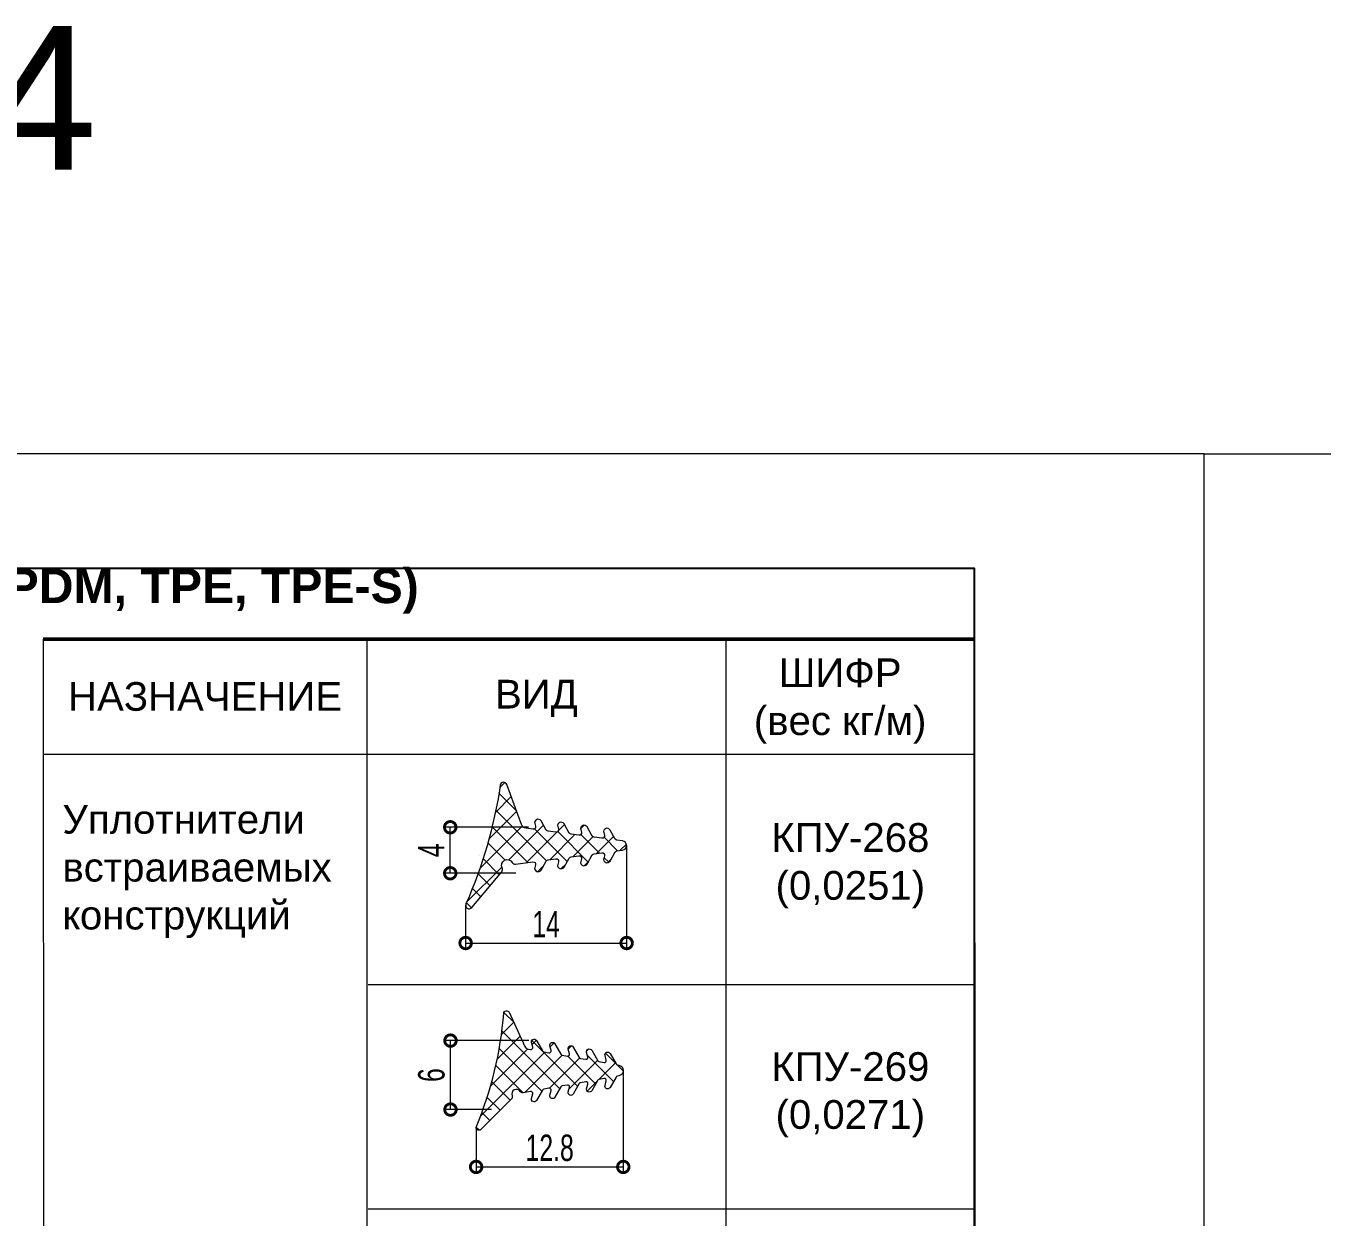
# Model space of a CAD drawing. Extents: x -37 to 4620, y -49 to 348.
# Drawn here: x 3257.5 to 3370.2, y 230.6 to 334.2 of the extents above; entities that cross this region are included whole.
import ezdxf

# ---------------------------------------------------------------- set-up
doc = ezdxf.new("R2010")
doc.units = 0
doc.header["$LTSCALE"] = 5
doc.layers.get('0').update_dxf_attribs({"linetype": 'CONTINUOUS', "lineweight": 30})
doc.layers.get('DEFPOINTS').update_dxf_attribs({"linetype": 'CONTINUOUS'})
for name, color, linetype, lineweight in [('3', 1, 'CONTINUOUS', 20), ('4', 160, 'CONTINUOUS', 18), ('Рамки', 1, 'CONTINUOUS', 15), ('Текстовый', 7, 'CONTINUOUS', 9)]:
    doc.layers.add(name, color=color, linetype=linetype, lineweight=lineweight)
doc.layers.add('Скрытые', color=14, linetype='CONTINUOUS', plot=False)
doc.styles.add('23', font='RUSS.SHX', dxfattribs={"width": 0.7, "height": 2.3})
doc.styles.add('Каталожный', font='arial.ttf', dxfattribs={"height": 2.5})
doc.styles.add('стиль22', font='russ.shx', dxfattribs={"width": 0.7, "height": 2.2})
doc.dimstyles.new('MХ1', dxfattribs={"dimtxt": 2.2, "dimasz": 2, "dimexe": 0.6, "dimexo": 0, "dimgap": 0.6, "dimtad": 1, "dimdsep": 46, "dimtxsty": 'стиль22', "dimcen": 0, "dimclrd": 256, "dimclre": 256, "dimclrt": 256, "dimadec": 1, "dimazin": 2, "dimtfac": 1, "dimtmove": 0, "dimatfit": 3, "dimfxl": 1, "dimtvp": 1, "dimtolj": 1, "dimlwd": -1, "dimlwe": -1, "dimarcsym": 0})

# ---------------------------------------------------------------- blocks, each defined once
blk = doc.blocks.new('_DotSmall')
at = {"color": 0, "linetype": 'ByBlock', "const_width": 0.5}
blk.add_lwpolyline([(-0.0625, 0, 1), (0.0625, 0, 1)], format="xyb", close=True, dxfattribs=at)
blk = doc.blocks.new('*D263')
at = {"layer": '4', "transparency": 16777216}
for p, q in [((3309.75, 262.91), (3309.75, 253.83)), ((3295.75, 257.71), (3295.75, 253.83)), ((3295.75, 254.43), (3309.75, 254.43))]:
    blk.add_line(p, q, dxfattribs=at)
at = {"layer": 'DEFPOINTS', "color": 0, "transparency": 16777216}
for p in [(3309.75, 262.91, 1529.49), (3295.75, 257.71, 1529.49), (3309.75, 254.43)]:
    blk.add_point(p, dxfattribs=at)
at = {"layer": '4', "transparency": 16777216, "xscale": 2, "yscale": 2, "zscale": 2, "rotation": 180}
blk.add_blockref('_DotSmall', (3295.75, 254.43), dxfattribs=at)
at = {"layer": '4', "transparency": 16777216, "xscale": 2, "yscale": 2, "zscale": 2}
blk.add_blockref('_DotSmall', (3309.75, 254.43), dxfattribs=at)
at = {"layer": '4', "transparency": 16777216, "insert": (3302.75, 256.08), "char_height": 2.3, "attachment_point": 5, "style": '23'}
blk.add_mtext('\\A1;14', dxfattribs=at)
blk = doc.blocks.new('*D264')
at = {"layer": '4', "transparency": 16777216}
for p, q in [((3301.21, 264.5), (3293.81, 264.5)), ((3294.41, 260.5), (3294.41, 264.5)), ((3300.12, 260.5), (3293.81, 260.5))]:
    blk.add_line(p, q, dxfattribs=at)
at = {"layer": 'DEFPOINTS', "color": 0, "transparency": 16777216}
for p in [(3294.41, 264.5), (3301.21, 264.5), (3300.12, 260.5)]:
    blk.add_point(p, dxfattribs=at)
at = {"layer": '4', "transparency": 16777216, "xscale": 2, "yscale": 2, "zscale": 2}
for p, rotation in [((3294.41, 264.5), 90), ((3294.41, 260.5), 270)]:
    blk.add_blockref('_DotSmall', p, dxfattribs=dict(at, rotation=rotation))
at = {"layer": '4', "transparency": 16777216, "insert": (3292.76, 262.5), "char_height": 2.3, "attachment_point": 5, "rotation": 90, "style": '23'}
blk.add_mtext('\\A1;4', dxfattribs=at)
blk = doc.blocks.new('*D265')
at = {"layer": '4', "transparency": 16777216}
for p, q in [((3301.25, 245.94), (3293.83, 245.94)), ((3294.43, 239.94), (3294.43, 245.94)), ((3297.99, 239.94), (3293.83, 239.94))]:
    blk.add_line(p, q, dxfattribs=at)
at = {"layer": 'DEFPOINTS', "color": 0, "transparency": 16777216}
for p in [(3294.43, 245.94), (3301.25, 245.94), (3297.99, 239.94)]:
    blk.add_point(p, dxfattribs=at)
at = {"layer": '4', "transparency": 16777216, "xscale": 2, "yscale": 2, "zscale": 2}
for p, rotation in [((3294.43, 245.94), 90), ((3294.43, 239.94), 270)]:
    blk.add_blockref('_DotSmall', p, dxfattribs=dict(at, rotation=rotation))
at = {"layer": '4', "transparency": 16777216, "insert": (3292.78, 242.94), "char_height": 2.3, "attachment_point": 5, "rotation": 90, "style": '23'}
blk.add_mtext('\\A1;6', dxfattribs=at)
blk = doc.blocks.new('*D266')
at = {"layer": '4', "transparency": 16777216}
for p, q in [((3309.46, 243.34), (3309.46, 234.35)), ((3296.66, 238.38), (3296.66, 234.35)), ((3296.66, 234.95), (3309.46, 234.95))]:
    blk.add_line(p, q, dxfattribs=at)
at = {"layer": 'DEFPOINTS', "color": 0, "transparency": 16777216}
for p in [(3309.46, 243.34, 1529.49), (3296.66, 238.38, 1529.49), (3309.46, 234.95)]:
    blk.add_point(p, dxfattribs=at)
at = {"layer": '4', "transparency": 16777216, "xscale": 2, "yscale": 2, "zscale": 2, "rotation": 180}
blk.add_blockref('_DotSmall', (3296.66, 234.95), dxfattribs=at)
at = {"layer": '4', "transparency": 16777216, "xscale": 2, "yscale": 2, "zscale": 2}
blk.add_blockref('_DotSmall', (3309.46, 234.95), dxfattribs=at)
at = {"layer": '4', "transparency": 16777216, "insert": (3303.06, 236.6), "char_height": 2.3, "attachment_point": 5, "style": '23'}
blk.add_mtext('\\A1;12.8', dxfattribs=at)

msp = doc.modelspace()

# ---------------------------------------------------------------- hatches: boundary and pattern name
at = {"layer": '3', "lineweight": 9}
h = msp.add_hatch(dxfattribs=at)
h.set_pattern_fill('ANSI37', color=1, scale=10, angle=90, style=0)
h.set_pattern_definition([(135, (-2485.6868, 2691.2808), (-0.88388348, -0.88388348), []), (225, (-2485.6868, 2691.2808), (0.88388348, -0.88388348), [])])
edge = h.paths.add_edge_path()
edge.add_line((3304.311, 261.037), (3304.768, 261.827))
edge.add_arc((3304.941, 261.727), 0.2, 97.5, 150, ccw=False)
edge.add_line((3304.915, 261.926), (3305.606, 262.017))
edge.add_arc((3305.632, 261.818), 0.2, -15, 97.5, ccw=False)
edge.add_line((3305.826, 261.767), (3305.762, 261.527))
edge.add_arc((3306.051, 261.45), 0.3, 165, 330)
edge.add_line((3306.311, 261.3), (3306.768, 262.091))
edge.add_arc((3306.941, 261.991), 0.2, 97.5, 150, ccw=False)
edge.add_line((3306.915, 262.189), (3307.606, 262.28))
edge.add_arc((3307.632, 262.082), 0.2, -15, 97.5, ccw=False)
edge.add_line((3307.826, 262.03), (3307.762, 261.791))
edge.add_arc((3308.051, 261.713), 0.3, 165, 330)
edge.add_line((3308.311, 261.563), (3308.768, 262.354))
edge.add_arc((3308.941, 262.254), 0.2, 97.5, 150, ccw=False)
edge.add_line((3308.915, 262.452), (3309.404, 262.517))
edge.add_arc((3309.351, 262.913), 0.4, 277.5, 442.5)
edge.add_line((3309.404, 263.31), (3308.915, 263.374))
edge.add_arc((3308.941, 263.572), 0.2, 210, 262.5, ccw=False)
edge.add_line((3308.768, 263.472), (3308.311, 264.263))
edge.add_arc((3308.051, 264.113), 0.3, 30, 195)
edge.add_line((3307.762, 264.035), (3307.826, 263.796))
edge.add_arc((3307.632, 263.745), 0.2, -97.5, 15, ccw=False)
edge.add_line((3307.606, 263.546), (3306.915, 263.637))
edge.add_arc((3306.941, 263.836), 0.2, 210, 262.5, ccw=False)
edge.add_line((3306.768, 263.736), (3306.311, 264.526))
edge.add_arc((3306.051, 264.376), 0.3, 30, 195)
edge.add_line((3305.762, 264.299), (3305.826, 264.06))
edge.add_arc((3305.632, 264.008), 0.2, -97.5, 15, ccw=False)
edge.add_line((3305.606, 263.81), (3304.915, 263.901))
edge.add_arc((3304.941, 264.099), 0.2, 210, 262.5, ccw=False)
edge.add_line((3304.768, 263.999), (3304.311, 264.79))
edge.add_arc((3304.051, 264.64), 0.3, 30, 195)
edge.add_line((3303.762, 264.562), (3303.826, 264.323))
edge.add_arc((3303.632, 264.271), 0.2, -97.5, 15, ccw=False)
edge.add_line((3303.606, 264.073), (3302.915, 264.164))
edge.add_arc((3302.941, 264.362), 0.2, 210, 262.5, ccw=False)
edge.add_line((3302.768, 264.262), (3302.311, 265.053))
edge.add_arc((3302.051, 264.903), 0.3, 30, 195)
edge.add_line((3301.762, 264.825), (3301.826, 264.586))
edge.add_arc((3301.632, 264.535), 0.2, -97.5, 15, ccw=False)
edge.add_line((3301.606, 264.336), (3301.003, 264.416))
edge.add_arc((3301.068, 264.911), 0.5, 200, 262.5, ccw=False)
edge.add_line((3300.598, 264.74), (3299.333, 268.216))
edge.add_arc((3299.051, 268.113), 0.3, 20, 171.62695)
edge.add_arc((3259.181, 273.982), 40, 336.19142, 351.62695, ccw=False)
edge.add_arc((3296.051, 257.713), 0.3, 156.19142, 320)
edge.add_line((3296.281, 257.52), (3298.888, 260.627))
edge.add_arc((3298.658, 260.82), 0.3, 319.99925, 387.97765)
edge.add_arc((3299.364, 261.195), 0.5, 29.50288, 207.99593, ccw=False)
edge.add_arc((3300.061, 261.589), 0.3, 209.52407, 277.50075)
edge.add_line((3300.1, 261.292), (3301.606, 261.49))
edge.add_arc((3301.632, 261.292), 0.2, -15, 97.5, ccw=False)
edge.add_line((3301.826, 261.24), (3301.762, 261.001))
edge.add_arc((3302.051, 260.923), 0.3, 165, 330)
edge.add_line((3302.311, 260.773), (3302.768, 261.564))
edge.add_arc((3302.941, 261.464), 0.2, 97.5, 150, ccw=False)
edge.add_line((3302.915, 261.662), (3303.606, 261.753))
edge.add_arc((3303.632, 261.555), 0.2, -15, 97.5, ccw=False)
edge.add_line((3303.826, 261.503), (3303.762, 261.264))
edge.add_arc((3304.051, 261.187), 0.3, 165, 330)
h = msp.add_hatch(dxfattribs=at)
h.set_pattern_fill('ANSI37', color=1, scale=10, angle=90, style=0)
h.set_pattern_definition([(135, (-2485.9738, 2690.5836), (-0.88388348, -0.88388348), []), (225, (-2485.9738, 2690.5836), (0.88388348, -0.88388348), [])])
edge = h.paths.add_edge_path()
edge.add_arc((3307.826, 242.485), 0.16, 345, 460)
edge.add_line((3307.798, 242.643), (3307.347, 242.563))
edge.add_arc((3307.375, 242.406), 0.16, 100, 150)
edge.add_line((3307.237, 242.486), (3306.712, 241.577))
edge.add_arc((3306.504, 241.697), 0.24, 165, 330, ccw=False)
edge.add_line((3306.272, 241.759), (3306.38, 242.162))
edge.add_arc((3306.226, 242.203), 0.16, 345, 460)
edge.add_line((3306.198, 242.361), (3305.747, 242.281))
edge.add_arc((3305.775, 242.124), 0.16, 100, 150)
edge.add_line((3305.637, 242.204), (3305.112, 241.295))
edge.add_arc((3304.904, 241.415), 0.24, 165, 330, ccw=False)
edge.add_line((3304.672, 241.477), (3304.78, 241.879))
edge.add_arc((3304.626, 241.921), 0.16, 345, 460)
edge.add_line((3304.598, 242.078), (3304.147, 241.999))
edge.add_arc((3304.175, 241.841), 0.16, 100, 150)
edge.add_line((3304.037, 241.921), (3303.512, 241.013))
edge.add_arc((3303.304, 241.133), 0.24, 165, 330, ccw=False)
edge.add_line((3303.072, 241.195), (3303.18, 241.597))
edge.add_arc((3303.026, 241.639), 0.16, 345, 460)
edge.add_line((3302.998, 241.796), (3302.547, 241.717))
edge.add_arc((3302.575, 241.559), 0.16, 100, 150)
edge.add_line((3302.437, 241.639), (3301.912, 240.731))
edge.add_arc((3301.704, 240.851), 0.24, 165, 330, ccw=False)
edge.add_line((3301.472, 240.913), (3301.58, 241.315))
edge.add_arc((3301.426, 241.357), 0.16, 345, 460)
edge.add_line((3301.398, 241.514), (3300.745, 241.399))
edge.add_arc((3300.703, 241.635), 0.24, 212.02431, 280, ccw=False)
edge.add_arc((3300.16, 241.296), 0.4, 32.02431, 202.97569)
edge.add_arc((3299.571, 241.046), 0.24, -45, 22.97569, ccw=False)
edge.add_line((3299.741, 240.876), (3297.074, 238.21))
edge.add_arc((3296.904, 238.379), 0.24, 157.29211, 315, ccw=False)
edge.add_arc((3267.163, 250.825), 32, 337.29211, 355.5068)
edge.add_arc((3299.304, 248.299), 0.24, 25, 175.5068, ccw=False)
edge.add_line((3299.522, 248.401), (3300.91, 245.424))
edge.add_arc((3301.273, 245.593), 0.4, 205, 260)
edge.add_line((3301.203, 245.199), (3301.398, 245.164))
edge.add_arc((3301.426, 245.322), 0.16, 260, 375)
edge.add_line((3301.58, 245.363), (3301.472, 245.766))
edge.add_arc((3301.704, 245.828), 0.24, 30, 195, ccw=False)
edge.add_line((3301.912, 245.948), (3302.437, 245.039))
edge.add_arc((3302.575, 245.119), 0.16, 210, 260)
edge.add_line((3302.547, 244.962), (3302.998, 244.882))
edge.add_arc((3303.026, 245.04), 0.16, 260, 375)
edge.add_line((3303.18, 245.081), (3303.072, 245.484))
edge.add_arc((3303.304, 245.546), 0.24, 30, 195, ccw=False)
edge.add_line((3303.512, 245.666), (3304.037, 244.757))
edge.add_arc((3304.175, 244.837), 0.16, 210, 260)
edge.add_line((3304.147, 244.68), (3304.598, 244.6))
edge.add_arc((3304.626, 244.758), 0.16, 260, 375)
edge.add_line((3304.78, 244.799), (3304.672, 245.201))
edge.add_arc((3304.904, 245.264), 0.24, 30, 195, ccw=False)
edge.add_line((3305.112, 245.384), (3305.637, 244.475))
edge.add_arc((3305.775, 244.555), 0.16, 210, 260)
edge.add_line((3305.747, 244.397), (3306.198, 244.318))
edge.add_arc((3306.226, 244.476), 0.16, 260, 375)
edge.add_line((3306.38, 244.517), (3306.272, 244.919))
edge.add_arc((3306.504, 244.981), 0.24, 30, 195, ccw=False)
edge.add_line((3306.712, 245.101), (3307.237, 244.193))
edge.add_arc((3307.375, 244.273), 0.16, 210, 260)
edge.add_line((3307.347, 244.115), (3307.798, 244.036))
edge.add_arc((3307.826, 244.193), 0.16, 260, 375)
edge.add_line((3307.98, 244.235), (3307.872, 244.637))
edge.add_arc((3308.104, 244.699), 0.24, 30, 195, ccw=False)
edge.add_line((3308.312, 244.819), (3308.837, 243.911))
edge.add_arc((3308.975, 243.991), 0.16, 210, 260)
edge.add_line((3308.947, 243.833), (3309.068, 243.812))
edge.add_arc((3308.984, 243.339), 0.48, -80, 80, ccw=False)
edge.add_line((3309.068, 242.867), (3308.947, 242.845))
edge.add_arc((3308.975, 242.688), 0.16, 100, 150)
edge.add_line((3308.837, 242.768), (3308.312, 241.859))
edge.add_arc((3308.104, 241.979), 0.24, 165, 330, ccw=False)
edge.add_line((3307.872, 242.041), (3307.98, 242.444))

# ---------------------------------------------------------------- linework, layer by layer
at = {"linetype": 'Continuous', "lineweight": 50}
msp.add_line((3259, 280.858, 0.041), (3340, 280.864, 0.041), dxfattribs=at)
at = {"layer": '3', "color": 0, "linetype": 'Continuous'}
msp.add_line((3259, 270.858, -764.704), (3340, 270.858, 0.041), dxfattribs=at)
at = {"layer": '3', "elevation": 1529.529}
for points in [[(3304.311, 261.037), (3304.768, 261.827, -0.2331673), (3304.915, 261.926), (3305.606, 262.017, -0.5345111), (3305.826, 261.767), (3305.762, 261.527, 0.8769765), (3306.311, 261.3), (3306.768, 262.091, -0.2331673), (3306.915, 262.189), (3307.606, 262.28, -0.5345111), (3307.826, 262.03), (3307.762, 261.791, 0.8769765), (3308.311, 261.563), (3308.768, 262.354, -0.2331673), (3308.915, 262.452), (3309.404, 262.517, 0.8769765), (3309.404, 263.31), (3308.915, 263.374, -0.2331673), (3308.768, 263.472), (3308.311, 264.263, 0.8769765), (3307.762, 264.035), (3307.826, 263.796, -0.5345111), (3307.606, 263.546), (3306.915, 263.637, -0.2331673), (3306.768, 263.736), (3306.311, 264.526, 0.8769765), (3305.762, 264.299), (3305.826, 264.06, -0.5345111), (3305.606, 263.81), (3304.915, 263.901, -0.2331673), (3304.768, 263.999), (3304.311, 264.79, 0.8769765), (3303.762, 264.562), (3303.826, 264.323, -0.5345111), (3303.606, 264.073), (3302.915, 264.164, -0.2331673), (3302.768, 264.262), (3302.311, 265.053, 0.8769765), (3301.762, 264.825), (3301.826, 264.586, -0.5345111), (3301.606, 264.336), (3301.003, 264.416, -0.2796754), (3300.598, 264.74), (3299.333, 268.216, 0.7786676), (3298.755, 268.157, -0.0674522), (3295.777, 257.834, 0.8678214), (3296.281, 257.52), (3298.888, 260.627, 0.3056277), (3298.923, 260.96, -0.9869351), (3299.8, 261.441, 0.3056195), (3300.1, 261.292), (3301.606, 261.49, -0.5345111), (3301.826, 261.24), (3301.762, 261.001, 0.8769765), (3302.311, 260.773), (3302.768, 261.564, -0.2331673), (3302.915, 261.662), (3303.606, 261.753, -0.5345111), (3303.826, 261.503), (3303.762, 261.264, 0.8769765)], [(3307.98, 242.444, 0.5486188), (3307.798, 242.643), (3307.347, 242.563, 0.2216947), (3307.237, 242.486), (3306.712, 241.577, -0.8769765), (3306.272, 241.759), (3306.38, 242.162, 0.5486188), (3306.198, 242.361), (3305.747, 242.281, 0.2216947), (3305.637, 242.204), (3305.112, 241.295, -0.8769765), (3304.672, 241.477), (3304.78, 241.879, 0.5486188), (3304.598, 242.078), (3304.147, 241.999, 0.2216947), (3304.037, 241.921), (3303.512, 241.013, -0.8769765), (3303.072, 241.195), (3303.18, 241.597, 0.5486188), (3302.998, 241.796), (3302.547, 241.717, 0.2216947), (3302.437, 241.639), (3301.912, 240.731, -0.8769765), (3301.472, 240.913), (3301.58, 241.315, 0.5486188), (3301.398, 241.514), (3300.745, 241.399, -0.3056147), (3300.5, 241.508, 0.9239971), (3299.792, 241.14, -0.3056147), (3299.741, 240.876), (3297.074, 238.21, -0.8221979), (3296.683, 238.472, 0.0796443), (3299.065, 248.318, -0.7708463), (3299.522, 248.401), (3300.91, 245.424, 0.2446984), (3301.203, 245.199), (3301.398, 245.164, 0.5486188), (3301.58, 245.363), (3301.472, 245.766, -0.8769765), (3301.912, 245.948), (3302.437, 245.039, 0.2216947), (3302.547, 244.962), (3302.998, 244.882, 0.5486188), (3303.18, 245.081), (3303.072, 245.484, -0.8769765), (3303.512, 245.666), (3304.037, 244.757, 0.2216947), (3304.147, 244.68), (3304.598, 244.6, 0.5486188), (3304.78, 244.799), (3304.672, 245.201, -0.8769765), (3305.112, 245.384), (3305.637, 244.475, 0.2216947), (3305.747, 244.397), (3306.198, 244.318, 0.5486188), (3306.38, 244.517), (3306.272, 244.919, -0.8769765), (3306.712, 245.101), (3307.237, 244.193, 0.2216947), (3307.347, 244.115), (3307.798, 244.036, 0.5486188), (3307.98, 244.235), (3307.872, 244.637, -0.8769765), (3308.312, 244.819), (3308.837, 243.911, 0.2216947), (3308.947, 243.833), (3309.068, 243.812, -0.8390996), (3309.068, 242.867), (3308.947, 242.845, 0.2216947), (3308.837, 242.768), (3308.312, 241.859, -0.8769765), (3307.872, 242.041)]]:
    msp.add_lwpolyline(points, format="xyb", close=True, dxfattribs=at)
at = {"layer": 'Рамки', "linetype": 'Continuous'}
for p, q in [((3259, 280.859, 0.041), (3259.104, 122.506, 0.041)), ((3287.166, 280.859, 0.041), (3287.165, 122.506, 0.041)), ((3318.384, 280.862, 0.041), (3318.383, 122.506, 0.041)), ((3340, 280.859, 0.041), (3340.104, 122.506, 0.041)), ((3287.27, 250.818, 0.041), (3340.105, 250.818, 0.041)), ((3287.27, 231.318, 0.041), (3340.105, 231.318, 0.041))]:
    msp.add_line(p, q, dxfattribs=at)
for points in [[(3360, 297), (3150, 297), (3150, 0), (3360, 0)], [(3360, 297), (3570, 297), (3570, 0), (3360, 0)]]:
    msp.add_lwpolyline(points, close=True, dxfattribs=at)
at = {"layer": 'Скрытые', "linetype": 'Continuous'}
msp.add_lwpolyline([(3340, 10), (3340, 287), (3175, 287), (3175, 10)], close=True, dxfattribs=at)

# ---------------------------------------------------------------- texts
at = {"layer": 'Скрытые', "linetype": 'Continuous', "insert": (3235.052, 334.219), "char_height": 17.5, "width": 37.86037, "attachment_point": 1, "style": 'Каталожный'}
msp.add_mtext('\\pxqc;{\\H0.71429x;44}', dxfattribs=at)
at = {"layer": 'Текстовый', "color": 1, "linetype": 'Continuous', "style": 'Каталожный'}
for s, insert, char_height, width, attachment_point in [('\\pxqc;{\\fArial|b1|i0|c204|p34;\\C256;Уплотнители (EPDM, TPE, TPE-S)}', (3175, 287), 3, 165, 1), ('\\pxqc;ШИФР\\P(вес кг/м) ', (3316.648, 279.191, 0.041), 2.5, 23.35226, 1), ('\\pxqc;НАЗНАЧЕНИЕ', (3259, 277.135, 0.041), 2.5, 28.16576, 1), ('\\pxqc;ВИД', (3301.907, 275.719, 0.041), 2.5, 29.48198, 5), ('\\pxql;Уплотнители  встраиваемых\\Pконструкций', (3260.672, 266.444, -436.129), 2.5, 24.88188, 1), ('\\pxqc;КПУ-268\\P(0,0251)', (3321.723, 264.861, 0.041), 2.5, 14.97639, 1), ('\\pxqc;КПУ-269\\P(0,0271)', (3321.723, 244.932, 764.785), 2.5, 14.97639, 1)]:
    msp.add_mtext(s, dxfattribs=dict(at, insert=insert, char_height=char_height, width=width, attachment_point=attachment_point))

# ---------------------------------------------------------------- dimensions: what is measured, and where the dimension line sits
at = {"layer": '4'}
for base, p1, p2, picture, middle in [((3294.407, 264.497, 1529.529), (3300.117, 260.497, 1529.529), (3301.206, 264.497, 1529.529), '*D264', (3292.757, 262.497, 1529.529)), ((3294.429, 245.939, 1529.529), (3297.986, 239.939, 1529.529), (3301.251, 245.939, 1529.529), '*D265', (3292.779, 242.939, 1529.529))]:
    dim = msp.add_linear_dim(base=base, p1=p1, p2=p2, angle=90, dimstyle='MХ1', override={"dimasz": 2, "dimexe": 0.6, "dimgap": 0.5, "dimtxsty": '23', "dimblk1": 'DotSmall', "dimblk2": 'DotSmall', "dimsah": 1}, dxfattribs=at)
    dim.commit()
    dim.dimension.update_dxf_attribs({"geometry": picture, "text_midpoint": middle})
for base, p1, p2, picture, middle in [((3309.751, 254.43, 0.041), (3295.751, 257.713, 1529.529), (3309.751, 262.913, 1529.529), '*D263', (3302.751, 256.08, 0.041)), ((3309.464, 234.95, 0.041), (3296.664, 238.379, 1529.529), (3309.464, 243.339, 1529.529), '*D266', (3303.064, 236.6, 0.041))]:
    dim = msp.add_linear_dim(base=base, p1=p1, p2=p2, dimstyle='MХ1', override={"dimasz": 2, "dimexe": 0.6, "dimgap": 0.5, "dimtxsty": '23', "dimblk1": 'DotSmall', "dimblk2": 'DotSmall', "dimsah": 1}, dxfattribs=at)
    dim.commit()
    dim.dimension.update_dxf_attribs({"geometry": picture, "text_midpoint": middle})

doc.saveas('drawing.dxf')
